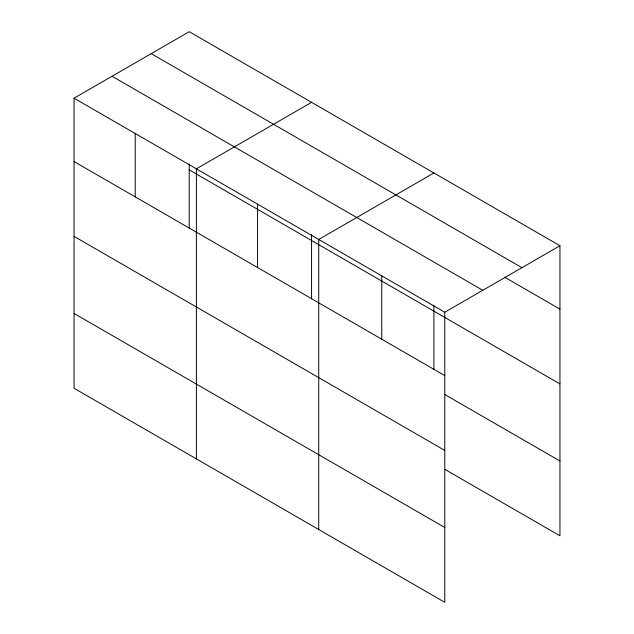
<?xml version="1.0" encoding="UTF-8"?>
<svg xmlns="http://www.w3.org/2000/svg" width="634" height="634" viewBox="0 0 634 634"><rect width="100%" height="100%" fill="white"/><g stroke="black" fill="none" stroke-linecap="round" stroke-linejoin="round"><path stroke-width="0.95" d="M311.563 234.612L311.563 298.82M433.902 305.239L433.902 369.448M74.051 98.191L444.775 312.229L444.775 602.3L74.051 388.262L74.051 98.191L189.225 31.7L559.949 245.738L559.949 535.809L444.973 469.422M311.563 102.336L196.389 168.826L196.389 458.897M433.902 172.963L318.728 239.462L318.728 529.525M444.775 312.229L559.949 245.738M151.217 53.644L521.941 267.683M504.593 277.153L559.949 309.115M112.059 76.254L482.783 290.285M189.225 169.888L559.949 383.919M74.051 161.567L444.775 375.605M444.973 394.617L559.949 460.997M74.051 236.379L444.775 450.417M74.051 313.458L444.775 527.488M381.755 275.845L381.755 339.222M257.562 204.14L257.562 267.516M189.225 163.976L189.225 228.185M135.224 133.512L135.224 196.889"/></g></svg>
